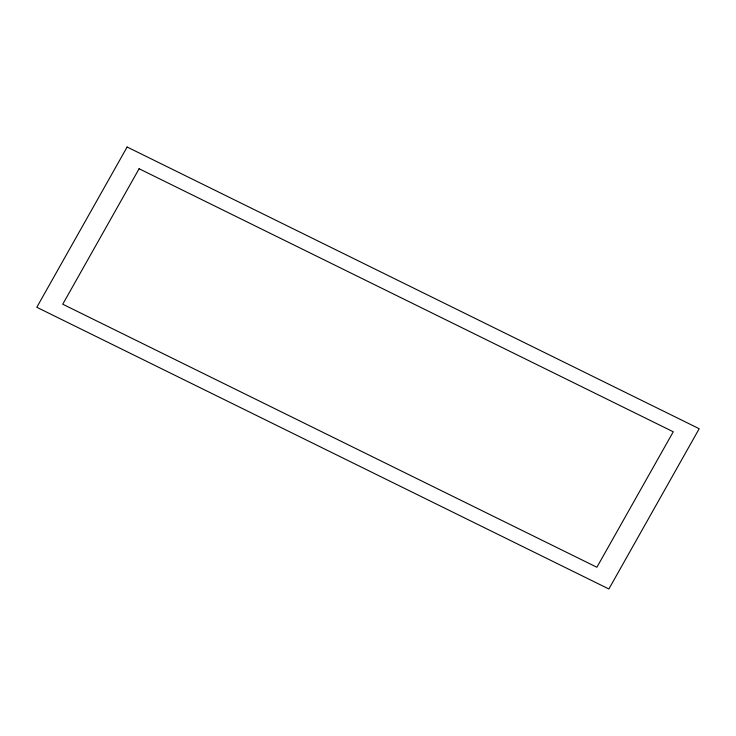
<?xml version="1.0" encoding="UTF-8"?>
<svg xmlns="http://www.w3.org/2000/svg" width="736" height="736" viewBox="0 0 736 736"><rect width="100%" height="100%" fill="white"/><g stroke="black" fill="none" stroke-linecap="round" stroke-linejoin="round"><path stroke-width="1.1" d="M127.126 147.016L36.8 307.28L608.874 588.984L699.2 428.72L127.126 147.016M139.104 168.746L62.744 304.226L596.896 567.254L673.256 431.774L139.104 168.746"/></g></svg>
